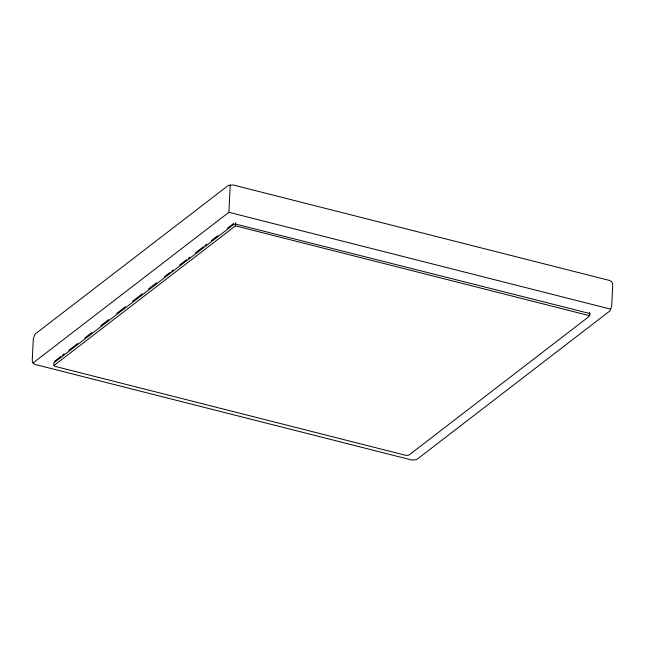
<?xml version="1.0" encoding="UTF-8"?>
<svg xmlns="http://www.w3.org/2000/svg" width="645" height="645" viewBox="0 0 645 645"><rect width="100%" height="100%" fill="white"/><g stroke="black" fill="none" stroke-linecap="round" stroke-linejoin="round"><path stroke-width="0.97" d="M230.217 185.147L228.894 212.302L33.008 363.006L35.298 364.506L411.833 460.022L414.783 459.853L416.686 459.571L609.88 310.938L611.686 306.391L612.75 284.59L611.992 281.994L609.702 280.494L233.167 184.978L230.217 185.147L228.314 185.429L35.12 334.062L33.314 338.609L32.25 360.41L33.008 363.006M235.635 222.646L235.481 225.863L53.938 365.53L55.309 366.433L405.987 455.386L407.753 455.289L408.898 455.112L588.821 316.687L589.909 313.962L589.449 312.406M589.715 314.921L589.909 313.962L588.393 313.156L235.385 224.025L233.603 224.589L53.672 363.014L53.938 365.53M54.567 361.248L60.936 356.346M62.525 355.121L64.121 353.895M68.894 350.219L77.65 343.487M84.818 337.972L91.985 332.457M100.741 325.717L108.707 319.597M116.664 313.47L125.42 306.73M132.588 301.223L142.142 293.87M148.511 288.968L156.469 282.849M164.435 276.721L170.006 272.432M171.594 271.206L173.191 269.981M179.56 265.079L186.727 259.572M188.316 258.347L189.912 257.121M195.483 252.832L203.441 246.704M205.037 245.479L206.626 244.253M211.407 240.585L217.776 235.683M227.33 228.33L233.7 223.428M610.662 309.149L228.894 212.302M589.296 315.623L235.481 225.863"/></g></svg>
